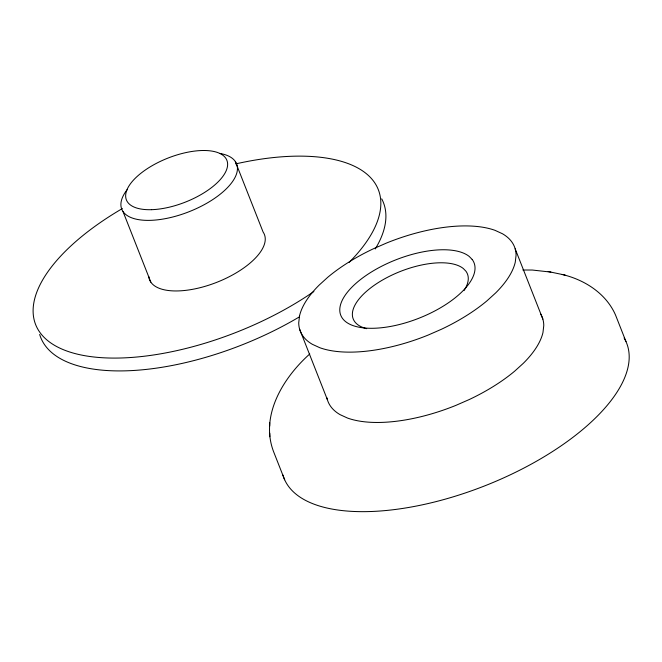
<?xml version="1.0" encoding="UTF-8"?>
<svg xmlns="http://www.w3.org/2000/svg" width="662" height="662" viewBox="0 0 662 662"><rect width="100%" height="100%" fill="white"/><g stroke="black" fill="none" stroke-linecap="round" stroke-linejoin="round"><path stroke-width="0.99" d="M284.66 479.784L274.2 453.23C259.123 416.588 282.939 377.928 309.742 353.98M522.856 270.005L532.339 270.038L550.875 272.099M562.228 274.49C584.529 279.72 606.094 293.432 615.528 315.029L625.987 341.584M548.161 271.536L565.183 275.111M515.16 248.813L542.865 319.142M235.316 161.503L263.12 232.072A61.723 27.059 -21.5 0 1 216.209 282.55A61.723 27.059 -21.5 0 1 148.751 276.435M299.638 329.237L327.342 399.567M123.024 211.567L150.828 282.144M269.682 422.67L269.715 426.071M269.765 433.254L269.806 436.721M235.713 163.903A184.152 80.731 -21.5 0 1 349.139 262.4M313.879 291.503A184.152 80.731 -21.5 0 1 62.021 349.114A184.152 80.731 -21.5 0 1 122.396 208.538M219.983 153.46A61.723 27.059 -21.5 0 1 224.757 190.3A61.723 27.059 -21.5 0 1 147.742 220.38A61.723 27.059 -21.5 0 1 127.121 189.729M381.709 198.84A184.152 80.731 -21.5 0 1 375.263 248.953M299.191 316.99A184.152 80.731 -21.5 0 1 39.67 334.459M624.092 337.976A184.152 80.731 -21.5 0 1 487.538 484.749A184.152 80.731 -21.5 0 1 282.914 475.026M540.722 314.144A115.097 50.453 -21.5 0 1 543.775 325.555L542.972 332.498A115.097 50.453 -21.5 0 1 523.286 363.339L514.631 371.2A115.097 50.453 -21.5 0 1 469.11 399.6L455.911 405.376A115.097 50.453 -21.5 0 1 347.451 418.028L340.086 414.652A115.097 50.453 -21.5 0 1 326.912 397.796M463.988 290.618A61.384 26.91 -21.5 0 0 465.833 271.097L463.309 268.524A61.384 26.91 -21.5 0 0 379.152 282.045A61.384 26.91 -21.5 0 0 366.698 328.683M299.53 315.873L298.728 322.824A115.097 50.453 -21.5 0 0 312.39 344.323L319.746 347.699A115.097 50.453 -21.5 0 0 428.206 335.046L441.405 329.271A115.097 50.453 -21.5 0 0 486.926 300.871L495.581 293.009A115.097 50.453 -21.5 0 0 515.268 262.169L516.07 255.226A115.097 50.453 -21.5 0 0 502.408 233.727L495.052 230.351A115.097 50.453 -21.5 0 0 386.591 243.004L373.393 248.78A115.097 50.453 -21.5 0 0 327.872 277.179L319.216 285.041A115.097 50.453 -21.5 0 0 299.53 315.873M472.172 259.454L469.226 256.451A71.62 31.395 -21.5 0 0 354.484 284.677A71.62 31.395 -21.5 0 0 394.61 325.63A71.62 31.395 -21.5 0 0 472.172 259.454M151.581 209.68A53.994 23.667 -21.5 0 0 227.62 164.11A53.994 23.667 -21.5 0 0 150.721 166.526A53.994 23.667 -21.5 0 0 151.581 209.68"/></g></svg>
